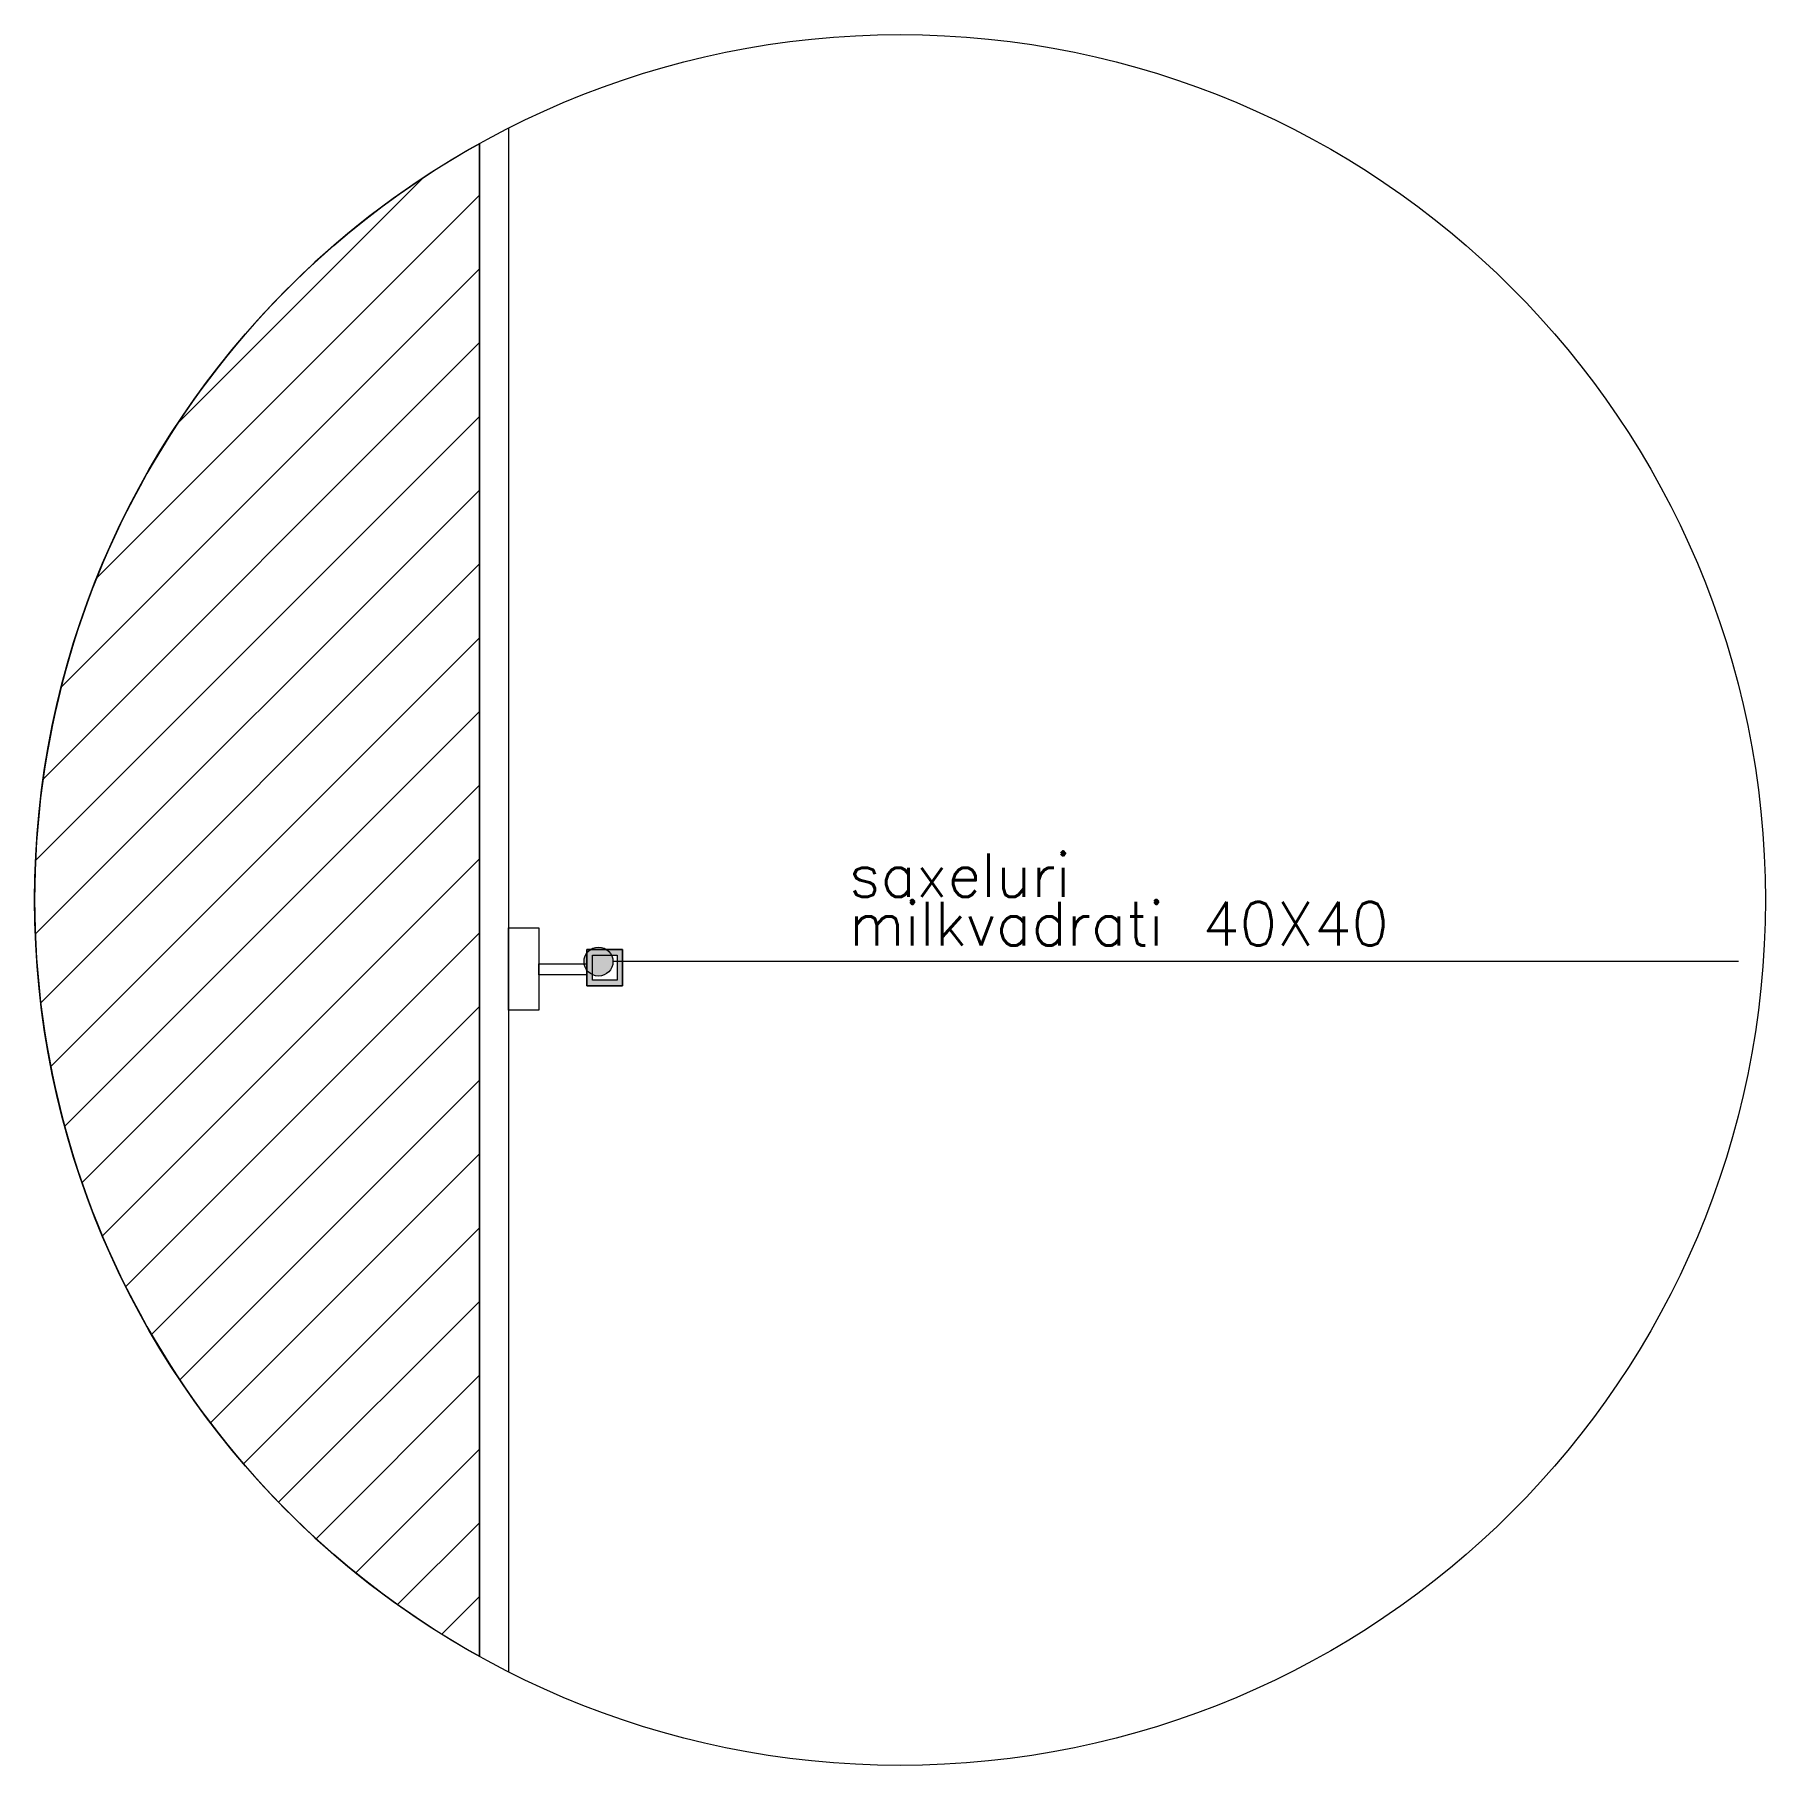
# Model space of a CAD drawing. Header units: millimetres. Extents: x 475616349 to 476941521, y 4620115302 to 4621446928.
# Drawn here: x 476883102 to 476889075, y 4620525386 to 4620531359 of the extents above; entities that cross this region are included whole.
import ezdxf

# ---------------------------------------------------------------- set-up
doc = ezdxf.new("R2010")
doc.units = ezdxf.units.MM
doc.header["$MEASUREMENT"] = 0
for name, color, linetype, lineweight in [('0_Pen_No__4', 7, 'Continuous', 0), ('0_Pen_No__42_Pen_No__250_Pen_No__4', 7, 'Continuous', 0), ('0_Pen_No__4_Pen_No__15_Pen_No__4', 7, 'Continuous', 0), ('0_Pen_No__7', 7, 'Continuous', 0), ('2D Drafting - General_Pen_No__7_Pen_No__4', 7, 'Continuous', 0), ('zoma_Pen_No__5_Pen_No__4', 7, 'Continuous', 0)]:
    doc.layers.add(name, color=color, linetype=linetype, lineweight=lineweight)
doc.layers.add('0_Pen_No__42_Pen_No__250', color=7, linetype='Continuous')

# ---------------------------------------------------------------- blocks, each defined once
blk = doc.blocks.new('Line_7', base_point=(476888981.9, 4620528159.8))
at = {"layer": '0_Pen_No__42_Pen_No__250', "linetype": 'Continuous', "lineweight": 0, "true_color": 0x000000}
blk.add_hatch(color=18, dxfattribs=at).paths.add_polyline_path([(476884997.8, 4620528159.8), (476885001.6, 4620528140.7), (476885012.4, 4620528124.5), (476885028.7, 4620528113.6), (476885047.8, 4620528109.8), (476885066.9, 4620528113.6), (476885083.2, 4620528124.5), (476885094, 4620528140.7), (476885097.8, 4620528159.8), (476885094, 4620528179), (476885083.2, 4620528195.2), (476885066.9, 4620528206), (476885047.8, 4620528209.8), (476885028.7, 4620528206), (476885012.4, 4620528195.2), (476885001.6, 4620528179)])
at = {"layer": '0_Pen_No__42_Pen_No__250_Pen_No__4', "color": 7, "linetype": 'Continuous', "lineweight": 0}
blk.add_line((476888981.9, 4620528159.8), (476885097.8, 4620528159.8), dxfattribs=at)
blk.add_circle((476885047.8, 4620528159.8), 50, dxfattribs=at)

msp = doc.modelspace()

# ---------------------------------------------------------------- hatches: boundary and pattern name
at = {"layer": '0_Pen_No__4', "linetype": 'Continuous', "lineweight": 0}
h = msp.add_hatch(dxfattribs=at)
h.set_pattern_fill('MASONRY_BLOCK', style=0, pattern_type=2)
h.set_pattern_definition([(45, (476577134.07, 4620325125.74), (-127.27922, 127.27922), [])])
h.paths.add_polyline_path([(476883101.7, 4620528372.528, 0.27228), (476884637.019, 4620525762.171), (476884637.019, 4620530982.885, 0.27228)])
at = {"layer": '0_Pen_No__7', "linetype": 'Continuous', "lineweight": 0}
h = msp.add_hatch(color=7, dxfattribs=at)
h.paths.add_polyline_path([(476885131.202, 4620528201.232), (476885007.697, 4620528201.232), (476885007.697, 4620528076.412), (476885131.202, 4620528076.412)])
h.paths.add_polyline_path([(476885111.993, 4620528095.621), (476885026.906, 4620528095.621), (476885026.906, 4620528182.023), (476885111.993, 4620528182.023)], flags=0)

# ---------------------------------------------------------------- linework, layer by layer
at = {"layer": '0_Pen_No__42_Pen_No__250_Pen_No__4', "color": 7, "linetype": 'Continuous', "lineweight": 0}
for p, q in [((476884737.019, 4620531036.031), (476884737.019, 4620525709.025)), ((476884637.019, 4620530982.885), (476884637.019, 4620525762.171)), ((476884737.019, 4620528276.302), (476884842.368, 4620528276.302)), ((476884737.019, 4620527992.412), (476884737.019, 4620528276.302)), ((476884842.368, 4620528276.302), (476884842.368, 4620527992.412)), ((476884842.368, 4620527992.412), (476884737.019, 4620527992.412))]:
    msp.add_line(p, q, dxfattribs=at)
at = {"layer": '0_Pen_No__42_Pen_No__250_Pen_No__4', "color": 7, "linetype": 'Continuous', "lineweight": 0, "flags": 128}
msp.add_lwpolyline([(476885007.697, 4620528114.739), (476884842.368, 4620528114.739), (476884842.368, 4620528152.181), (476885007.697, 4620528152.181)], close=True, dxfattribs=at)
at = {"layer": '0_Pen_No__7', "color": 7, "linetype": 'Continuous', "lineweight": 0, "flags": 128}
msp.add_lwpolyline([(476883101.7, 4620528372.528, 0.27228), (476884637.019, 4620525762.171), (476884637.019, 4620530982.885, 0.27228)], format="xyb", close=True, dxfattribs=at)
for points in [[(476885131.202, 4620528201.232), (476885007.697, 4620528201.232), (476885007.697, 4620528076.412), (476885131.202, 4620528076.412)], [(476885111.993, 4620528095.621), (476885026.906, 4620528095.621), (476885026.906, 4620528182.023), (476885111.993, 4620528182.023)]]:
    msp.add_lwpolyline(points, close=True, dxfattribs=at)
at = {"layer": '2D Drafting - General_Pen_No__7_Pen_No__4', "color": 7, "linetype": 'Continuous', "lineweight": 0, "flags": 128}
for points in [[(476885131.202, 4620528076.412), (476885007.697, 4620528076.412), (476885007.697, 4620528201.232), (476885131.202, 4620528201.232)], [(476885111.993, 4620528095.621), (476885026.906, 4620528095.621), (476885026.906, 4620528182.023), (476885111.993, 4620528182.023)]]:
    msp.add_lwpolyline(points, close=True, dxfattribs=at)
at = {"layer": 'zoma_Pen_No__5_Pen_No__4', "color": 7, "linetype": 'Continuous', "lineweight": 0}
msp.add_circle((476886088.431, 4620528372.528), 2986.731, dxfattribs=at)

# ---------------------------------------------------------------- block references
at = {"layer": '0_Pen_No__42_Pen_No__250', "color": 7, "linetype": 'Continuous', "lineweight": 0}
msp.add_blockref('Line_7', (476888981.913, 4620528159.817), dxfattribs=at)

# ---------------------------------------------------------------- texts
at = {"layer": '0_Pen_No__4_Pen_No__15_Pen_No__4', "color": 7, "linetype": 'Continuous', "lineweight": 0, "insert": (476885912.104, 4620528533.317), "char_height": 150, "attachment_point": 1, "line_spacing_factor": 0.670026}
msp.add_mtext('\\A1;{\\pql;\\Ftxt.shx;saxeluri\\P\\pql;\\Ftxt.shx;milkvadrati 40X40}', dxfattribs=at)

doc.saveas('drawing.dxf')
